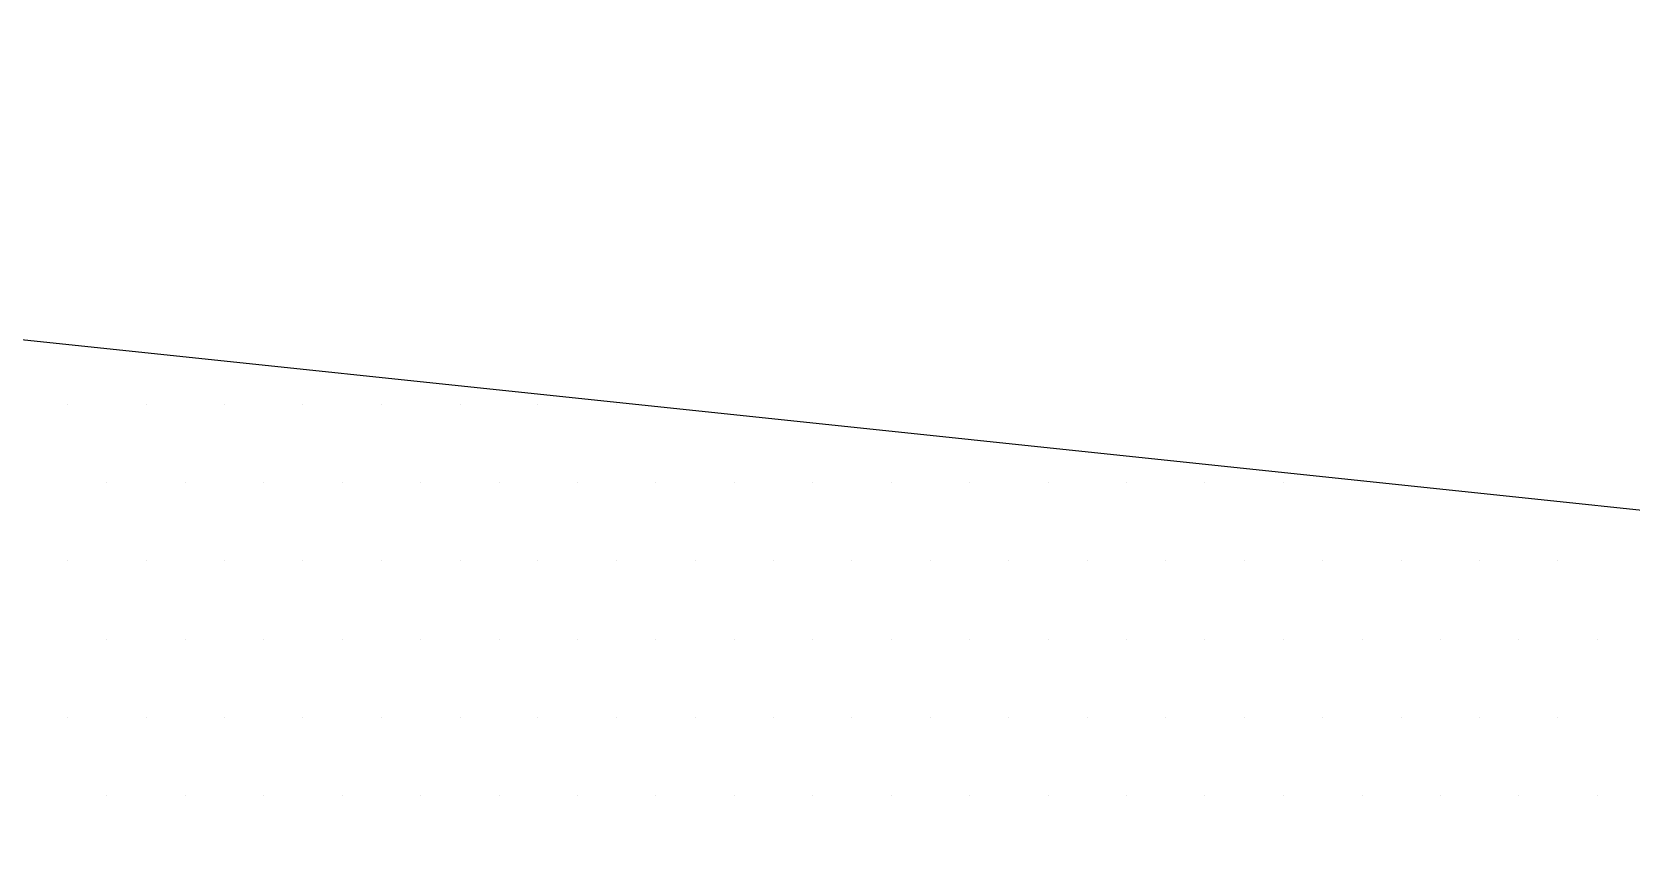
# Paper-space layout 'TOP_A1_00200_01-01-2017_MODELE' of a CAD drawing. Header units: millimetres. Extents: x -52 to 293, y -3 to 294.
# Drawn here: x -30.144 to -28.274, y 59.827 to 60.775 of the extents above; entities that cross this region are included whole.
import ezdxf

# ---------------------------------------------------------------- set-up
doc = ezdxf.new("R2010")
doc.units = ezdxf.units.MM
doc.header["$LTSCALE"] = 2
doc.linetypes.add('CACHEX2', pattern=[0.75, 0.5, -0.25])
for name, color, linetype in [('CALQUE_7', 4, 'Continuous'), ('CARTOUCHE', 7, 'Continuous'), ('rosace', 7, 'Continuous')]:
    doc.layers.add(name, color=color, linetype=linetype)

# ---------------------------------------------------------------- blocks, each defined once
blk = doc.blocks.new('A$C715108E3')
at = {"layer": 'CALQUE_7', "color": 131}
for p, q in [((-21.3494, -9.6623), (-21.3494, -9.6623)), ((-21.2575, -9.6623), (-21.2575, -9.6623)), ((-21.1661, -9.6623), (-21.1661, -9.6623)), ((-21.0742, -9.6623), (-21.0742, -9.6623)), ((-20.9824, -9.6623), (-20.9824, -9.6623)), ((-20.8904, -9.6623), (-20.8904, -9.6623)), ((-20.7993, -9.6623), (-20.7993, -9.6623)), ((-20.7073, -9.6623), (-20.7073, -9.6623)), ((-21.3038, -9.7535), (-21.3038, -9.7535)), ((-21.2118, -9.7535), (-21.2118, -9.7535)), ((-21.12, -9.7535), (-21.12, -9.7535)), ((-21.0281, -9.7535), (-21.0281, -9.7535)), ((-20.9367, -9.7535), (-20.9367, -9.7535)), ((-20.8448, -9.7535), (-20.8448, -9.7535)), ((-20.7528, -9.7535), (-20.7528, -9.7535)), ((-20.6616, -9.7535), (-20.6616, -9.7535)), ((-20.5695, -9.7535), (-20.5695, -9.7535)), ((-20.4779, -9.7535), (-20.4779, -9.7535)), ((-20.3864, -9.7535), (-20.3864, -9.7535)), ((-20.2946, -9.7535), (-20.2946, -9.7535)), ((-20.2026, -9.7535), (-20.2026, -9.7535)), ((-20.1113, -9.7535), (-20.1113, -9.7535)), ((-20.0195, -9.7535), (-20.0195, -9.7535)), ((-19.9275, -9.7535), (-19.9275, -9.7535)), ((-19.8354, -9.7535), (-19.8354, -9.7535)), ((-21.3494, -9.8448), (-21.3494, -9.8448)), ((-21.2575, -9.8448), (-21.2575, -9.8448)), ((-21.1661, -9.8448), (-21.1661, -9.8448)), ((-21.0742, -9.8448), (-21.0742, -9.8448)), ((-20.9824, -9.8448), (-20.9824, -9.8448)), ((-20.8904, -9.8448), (-20.8904, -9.8448)), ((-20.7993, -9.8448), (-20.7993, -9.8448)), ((-20.7073, -9.8448), (-20.7073, -9.8448)), ((-20.6153, -9.8448), (-20.6153, -9.8448)), ((-20.524, -9.8448), (-20.524, -9.8448)), ((-20.4322, -9.8448), (-20.4322, -9.8448)), ((-20.3403, -9.8448), (-20.3403, -9.8448)), ((-20.2487, -9.8448), (-20.2487, -9.8448)), ((-20.157, -9.8448), (-20.157, -9.8448)), ((-20.065, -9.8448), (-20.065, -9.8448)), ((-19.9737, -9.8448), (-19.9737, -9.8448)), ((-19.8817, -9.8448), (-19.8817, -9.8448)), ((-19.7897, -9.8448), (-19.7897, -9.8448)), ((-19.6979, -9.8448), (-19.6979, -9.8448)), ((-19.6068, -9.8448), (-19.6068, -9.8448)), ((-21.3038, -9.9374), (-21.3038, -9.9374)), ((-21.2118, -9.9374), (-21.2118, -9.9374)), ((-21.12, -9.9374), (-21.12, -9.9374)), ((-21.0281, -9.9374), (-21.0281, -9.9374)), ((-20.9367, -9.9374), (-20.9367, -9.9374)), ((-20.8448, -9.9374), (-20.8448, -9.9374)), ((-20.7528, -9.9374), (-20.7528, -9.9374)), ((-20.6616, -9.9374), (-20.6616, -9.9374)), ((-20.5695, -9.9374), (-20.5695, -9.9374)), ((-20.4779, -9.9374), (-20.4779, -9.9374)), ((-20.3864, -9.9374), (-20.3864, -9.9374)), ((-20.2946, -9.9374), (-20.2946, -9.9374)), ((-20.2026, -9.9374), (-20.2026, -9.9374)), ((-20.1113, -9.9374), (-20.1113, -9.9374)), ((-20.0195, -9.9374), (-20.0195, -9.9374)), ((-19.9275, -9.9374), (-19.9275, -9.9374)), ((-19.8354, -9.9374), (-19.8354, -9.9374)), ((-19.7444, -9.9374), (-19.7444, -9.9374)), ((-19.6525, -9.9374), (-19.6525, -9.9374)), ((-19.5605, -9.9374), (-19.5605, -9.9374)), ((-21.3494, -10.0289), (-21.3494, -10.0289)), ((-21.2575, -10.0289), (-21.2575, -10.0289)), ((-21.1661, -10.0289), (-21.1661, -10.0289)), ((-21.0742, -10.0289), (-21.0742, -10.0289)), ((-20.9824, -10.0289), (-20.9824, -10.0289)), ((-20.8904, -10.0289), (-20.8904, -10.0289)), ((-20.7993, -10.0289), (-20.7993, -10.0289)), ((-20.7073, -10.0289), (-20.7073, -10.0289)), ((-20.6153, -10.0289), (-20.6153, -10.0289)), ((-20.524, -10.0289), (-20.524, -10.0289)), ((-20.4322, -10.0289), (-20.4322, -10.0289)), ((-20.3403, -10.0289), (-20.3403, -10.0289)), ((-20.2487, -10.0289), (-20.2487, -10.0289)), ((-20.157, -10.0289), (-20.157, -10.0289)), ((-20.065, -10.0289), (-20.065, -10.0289)), ((-19.9737, -10.0289), (-19.9737, -10.0289)), ((-19.8817, -10.0289), (-19.8817, -10.0289)), ((-19.7897, -10.0289), (-19.7897, -10.0289)), ((-19.6979, -10.0289), (-19.6979, -10.0289)), ((-19.6068, -10.0289), (-19.6068, -10.0289)), ((-21.3038, -10.1201), (-21.3038, -10.1201)), ((-21.2118, -10.1201), (-21.2118, -10.1201)), ((-21.12, -10.1201), (-21.12, -10.1201)), ((-21.0281, -10.1201), (-21.0281, -10.1201)), ((-20.9367, -10.1201), (-20.9367, -10.1201)), ((-20.8448, -10.1201), (-20.8448, -10.1201)), ((-20.7528, -10.1201), (-20.7528, -10.1201)), ((-20.6616, -10.1201), (-20.6616, -10.1201)), ((-20.5695, -10.1201), (-20.5695, -10.1201)), ((-20.4779, -10.1201), (-20.4779, -10.1201)), ((-20.3864, -10.1201), (-20.3864, -10.1201)), ((-20.2946, -10.1201), (-20.2946, -10.1201)), ((-20.2026, -10.1201), (-20.2026, -10.1201)), ((-20.1113, -10.1201), (-20.1113, -10.1201)), ((-20.0195, -10.1201), (-20.0195, -10.1201)), ((-19.9275, -10.1201), (-19.9275, -10.1201)), ((-19.8354, -10.1201), (-19.8354, -10.1201)), ((-19.7444, -10.1201), (-19.7444, -10.1201)), ((-19.6525, -10.1201), (-19.6525, -10.1201)), ((-19.5605, -10.1201), (-19.5605, -10.1201))]:
    blk.add_line(p, q, dxfattribs=at)
blk.add_lwpolyline([(-13.4372, -9.6448), (-17.1584, -8.2441), (-18.0286, -7.9298), (-18.0526, -7.5674), (-19.5918, -4.1428), (-19.9715, -4.6917), (-20.3358, -5.3705), (-20.5244, -6.0493), (-18.8268, -9.8581), (-21.759, -9.5491), (-21.8471, -10.1027), (-21.9097, -10.8565), (-21.9352, -11.1957), (-19.0429, -11.5482), (-21.5982, -15.1374), (-21.3595, -15.879), (-21.1447, -16.5576), (-21.0193, -16.9601), (-20.5289, -16.3696), (-17.1333, -11.706), (-13.6302, -12.0681)], dxfattribs=at)
blk = doc.blocks.new('A$C581E6685')
at = {"layer": 'rosace', "color": 32, "linetype": 'CACHEX2', "ltscale": 1.5}
blk.add_ellipse((-38.0538, 23.8138), major_axis=(-19.0311, -3.534), ratio=0.590567, dxfattribs=at)
at = {"layer": 'rosace', "color": 32}
blk.add_ellipse((-37.6144, 23.8499), major_axis=(-13.5768, -4.2839), ratio=0.791971, dxfattribs=at)
at = {"layer": 'CARTOUCHE'}
blk.add_blockref('A$C715108E3', (-31.6739, 36.3189), dxfattribs=at)

psp = doc.layouts.new('TOP_A1_00200_01-01-2017_MODELE')

# ---------------------------------------------------------------- block references
at = {"layer": 'CARTOUCHE'}
psp.add_blockref('A$C581E6685', (22.9208, 33.6824), dxfattribs=at)

doc.saveas('drawing.dxf')
